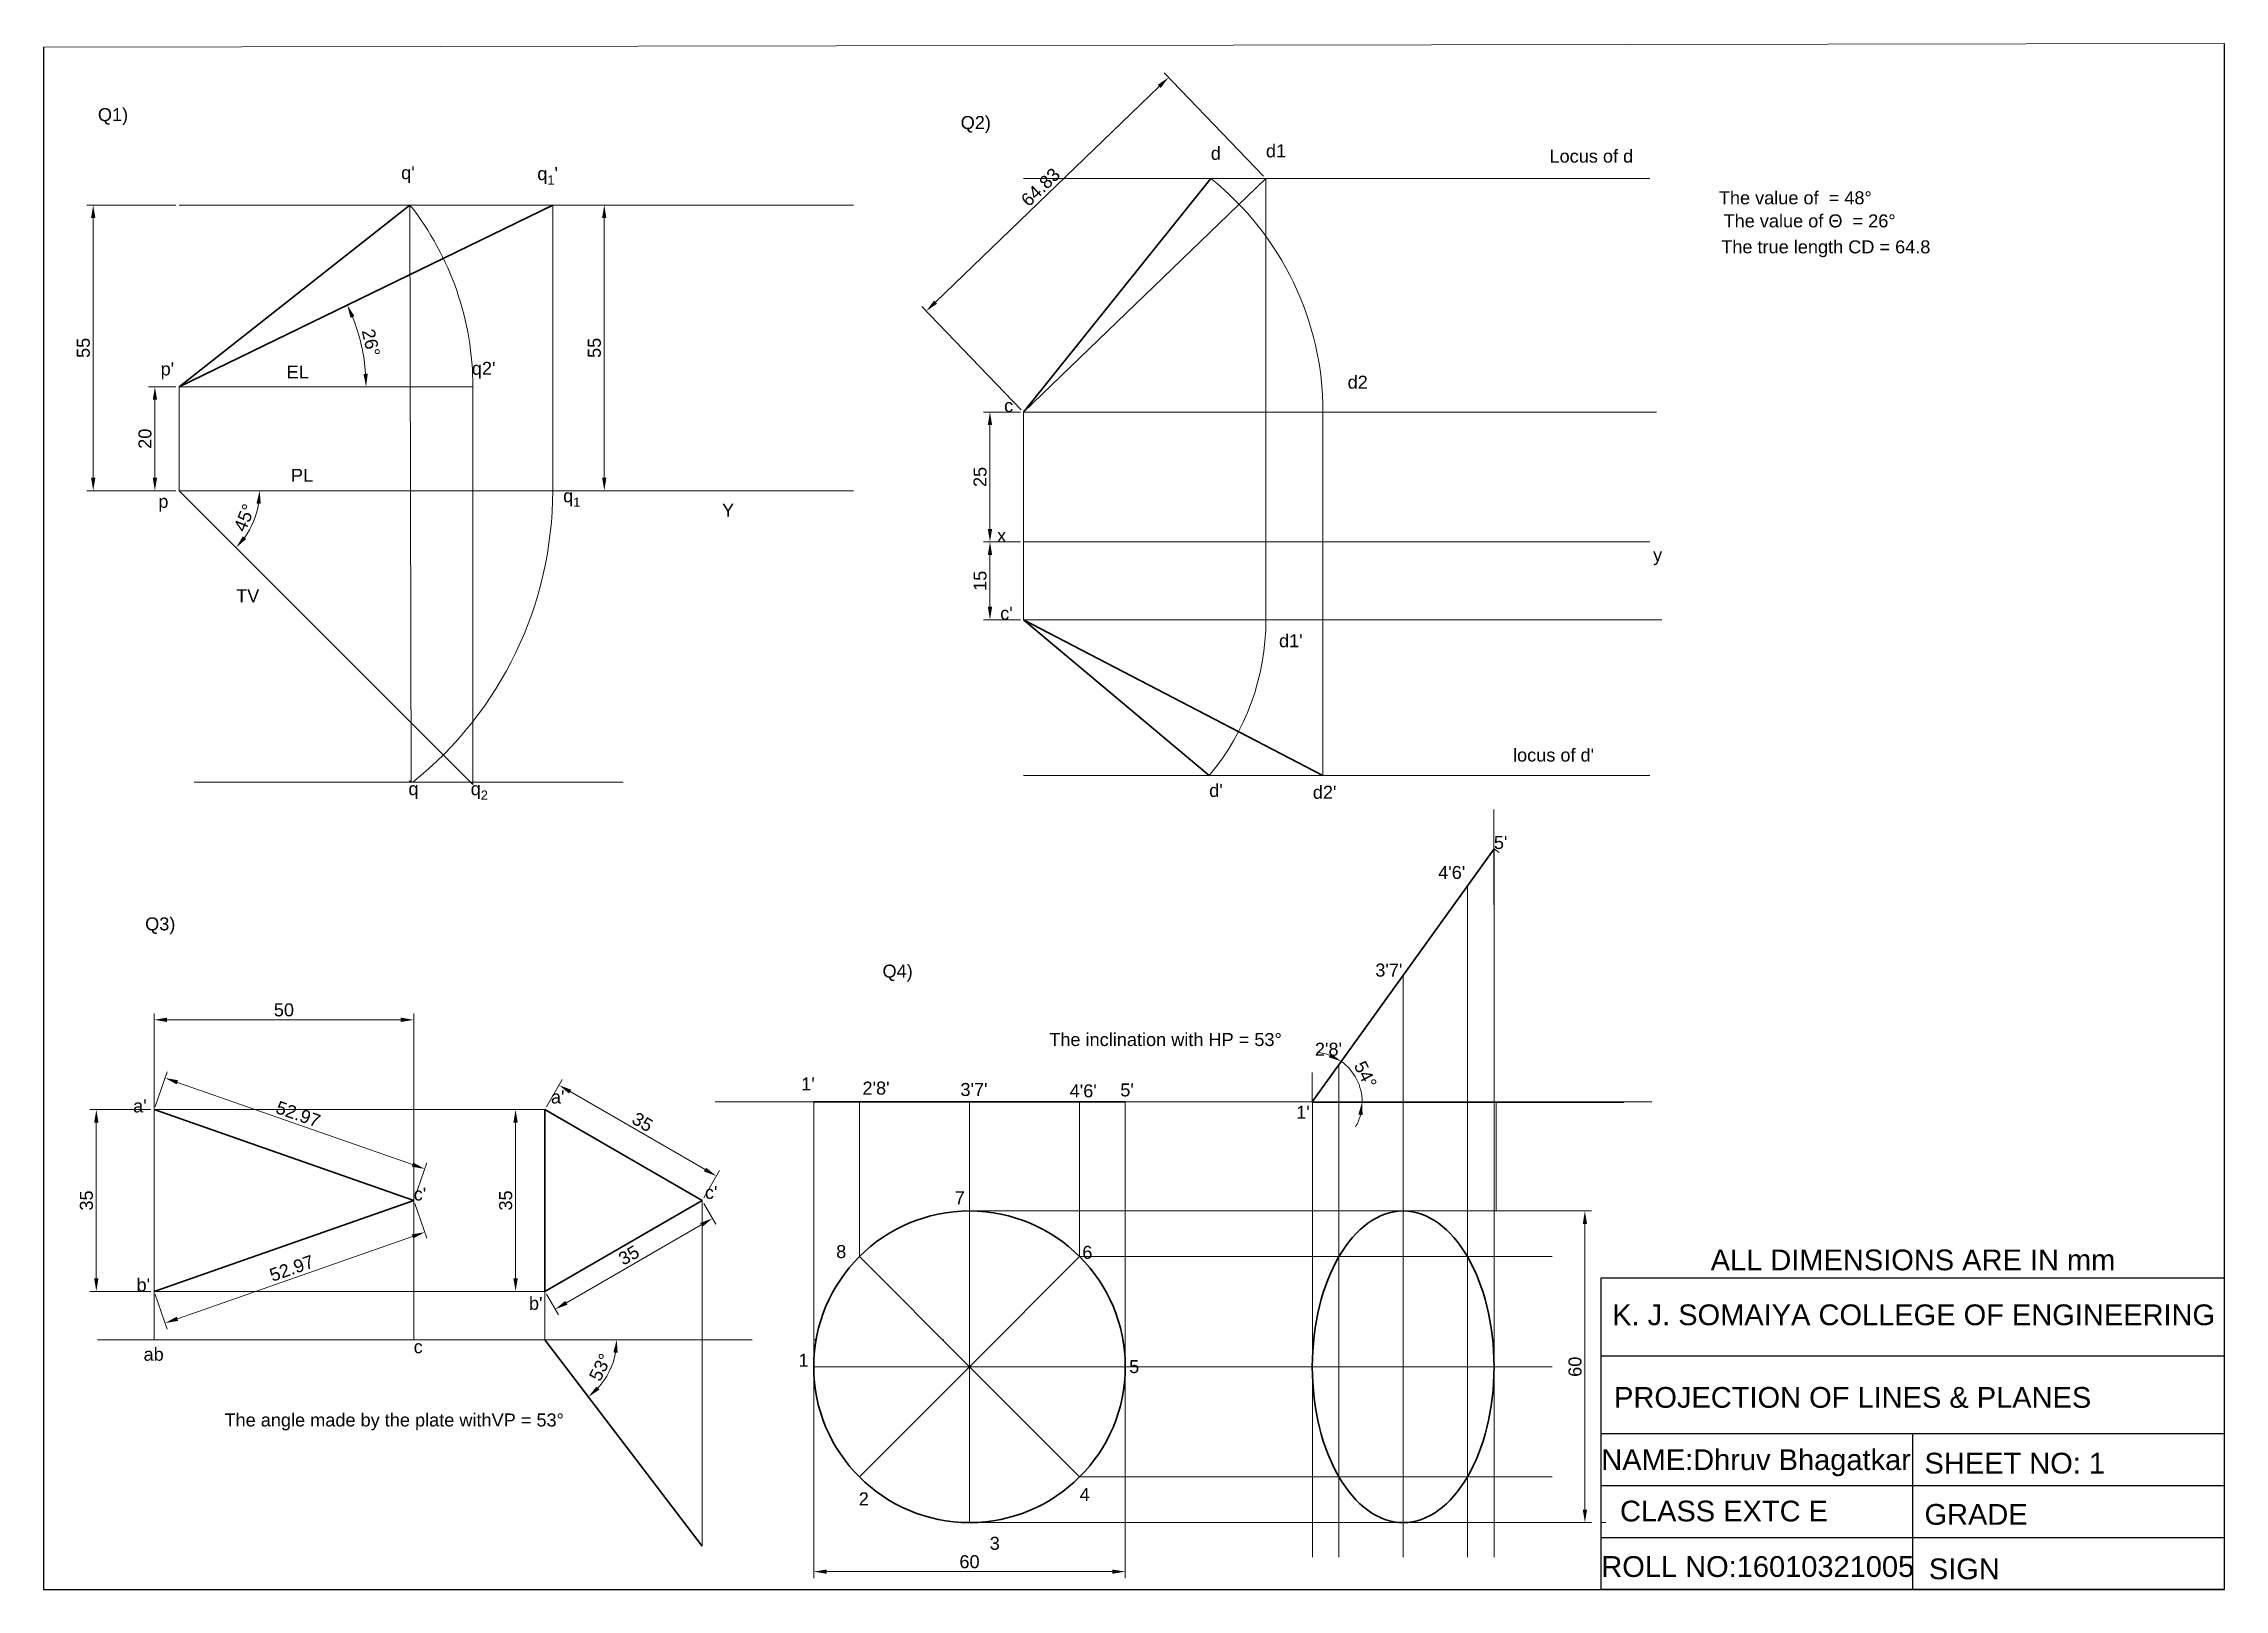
# Model space of a CAD drawing. Header units: millimetres. Extents: x 530 to 950, y 0 to 298.
import ezdxf

# ---------------------------------------------------------------- set-up
doc = ezdxf.new("R2010")
doc.units = ezdxf.units.MM
doc.styles.get("Standard").update_dxf_attribs({"font": 'arial.ttf'})
doc.dimstyles.new('ISO-25', dxfattribs={"dimtxt": 2.5, "dimasz": 2.5, "dimexe": 1.25, "dimexo": 0.625, "dimtad": 1, "dimdsep": 46, "dimtxsty": 'Standard', "dimcen": 2.5, "dimclrd": 256, "dimclre": 256, "dimclrt": 256, "dimadec": 0, "dimazin": 0, "dimtfac": 1, "dimtmove": 0, "dimatfit": 3, "dimfxl": 1, "dimlwd": 9, "dimlwe": 9, "dimarcsym": 0})

# ---------------------------------------------------------------- blocks, each defined once
blk = doc.blocks.new('*D1')
at = {"lineweight": 9, "transparency": 16777216}
blk.add_arc((556.12, 211.58), 15.5, 324.254, 350.746, dxfattribs=at)
for points in [[(571, 209.12), (571.83, 209.05), (571.62, 211.58)], [(569.02, 202.26), (568.38, 202.8), (567.08, 200.62)]]:
    blk.add_solid(points, dxfattribs=at)
at = {"layer": 'Defpoints', "color": 0, "lineweight": 9, "transparency": 16777216}
for p in [(556.12, 211.58), (556.12, 211.58), (685.96, 211.58), (569.54, 203.83), (612.69, 155.01)]:
    blk.add_point(p, dxfattribs=at)
at = {"lineweight": 9, "transparency": 16777216, "insert": (568.69, 206.37), "char_height": 2.5, "attachment_point": 5, "rotation": 67.5}
blk.add_mtext('45°', dxfattribs=at)
blk = doc.blocks.new('*D2')
at = {"lineweight": 9, "transparency": 16777216}
blk.add_arc((556.12, 231.58), 35.99, 3.9806, 21.9639, dxfattribs=at)
for points in [[(589.12, 244.87), (589.88, 245.21), (588.49, 247.32)], [(592.44, 234.09), (591.61, 234.06), (592.11, 231.58)]]:
    blk.add_solid(points, dxfattribs=at)
at = {"layer": 'Defpoints', "color": 0, "lineweight": 9, "transparency": 16777216}
for p in [(628.06, 266.58), (591.7, 236.99), (556.12, 231.58), (556.12, 231.58), (612.69, 231.58)]:
    blk.add_point(p, dxfattribs=at)
at = {"lineweight": 9, "transparency": 16777216, "insert": (593.05, 240.08), "char_height": 2.5, "attachment_point": 5, "rotation": 282.9722}
blk.add_mtext('26°', dxfattribs=at)
blk = doc.blocks.new('*D3')
at = {"lineweight": 9, "transparency": 16777216}
for p, q in [((628.68, 266.58), (639.24, 266.58)), ((637.99, 264.08), (637.99, 214.08)), ((628.68, 211.58), (639.24, 211.58))]:
    blk.add_line(p, q, dxfattribs=at)
for points in [[(637.57, 264.08), (638.4, 264.08), (637.99, 266.58)], [(637.57, 214.08), (638.4, 214.08), (637.99, 211.58)]]:
    blk.add_solid(points, dxfattribs=at)
at = {"layer": 'Defpoints', "color": 0, "lineweight": 9, "transparency": 16777216}
for p in [(628.06, 266.58), (628.06, 211.58), (637.99, 211.58)]:
    blk.add_point(p, dxfattribs=at)
at = {"lineweight": 9, "transparency": 16777216, "insert": (636.09, 239.08), "char_height": 2.5, "attachment_point": 5, "rotation": 90}
blk.add_mtext('55', dxfattribs=at)
blk = doc.blocks.new('*D4')
at = {"lineweight": 9, "transparency": 16777216}
blk.add_arc((626.53, 48.08), 13.85, 317.6732, 349.6434, dxfattribs=at)
for points in [[(639.74, 45.63), (640.57, 45.56), (640.38, 48.08)], [(637.05, 38.45), (636.49, 39.07), (634.93, 37.07)]]:
    blk.add_solid(points, dxfattribs=at)
at = {"layer": 'Defpoints', "color": 0, "lineweight": 9, "transparency": 16777216}
for p in [(540.42, 48.08), (626.53, 48.08), (666.47, 48.08), (637.86, 40.12), (656.84, 8.32)]:
    blk.add_point(p, dxfattribs=at)
at = {"lineweight": 9, "transparency": 16777216, "insert": (637.24, 42.78), "char_height": 2.5, "attachment_point": 5, "rotation": 63.6583}
blk.add_mtext('53°', dxfattribs=at)
blk = doc.blocks.new('*D5')
at = {"lineweight": 9, "transparency": 16777216}
for start, end in [(69.2512, 84.1877), (360, 54.3147), (330.127, 345.0635)]:
    blk.add_arc((774.33, 93.85), 9.62, start, end, dxfattribs=at)
for points in [[(777.94, 103.21), (777.54, 102.48), (779.94, 101.67)], [(783.21, 91.43), (784.04, 91.32), (783.95, 93.85)]]:
    blk.add_solid(points, dxfattribs=at)
at = {"layer": 'Defpoints', "color": 0, "lineweight": 9, "transparency": 16777216}
for p in [(809.36, 142.62), (783.47, 96.84), (774.35, 93.85), (774.36, 93.89), (834.35, 93.85)]:
    blk.add_point(p, dxfattribs=at)
at = {"lineweight": 9, "transparency": 16777216, "insert": (784.58, 99.11), "char_height": 2.5, "attachment_point": 5, "rotation": 297.1573}
blk.add_mtext('54°', dxfattribs=at)
blk = doc.blocks.new('*D6')
at = {"lineweight": 9, "transparency": 16777216}
for p, q in [((764.98, 272.17), (745.8, 292.06)), ((744.87, 289.43), (701.8, 247.9)), ((718.31, 227.17), (699.13, 247.06))]:
    blk.add_line(p, q, dxfattribs=at)
for points in [[(744.58, 289.73), (745.16, 289.13), (746.67, 291.16)], [(701.51, 248.2), (702.09, 247.6), (700, 246.16)]]:
    blk.add_solid(points, dxfattribs=at)
at = {"layer": 'Defpoints', "color": 0, "lineweight": 9, "transparency": 16777216}
for p in [(765.42, 271.72), (700, 246.16), (718.75, 226.72)]:
    blk.add_point(p, dxfattribs=at)
at = {"lineweight": 9, "transparency": 16777216, "insert": (722.01, 270.03), "char_height": 2.5, "attachment_point": 5, "rotation": 43.9553}
blk.add_mtext('64.83', dxfattribs=at)
blk = doc.blocks.new('*D7')
at = {"lineweight": 9, "transparency": 16777216}
for p, q in [((550.66, 92.39), (538.91, 92.39)), ((540.16, 59.89), (540.16, 89.89)), ((550.66, 57.39), (538.91, 57.39))]:
    blk.add_line(p, q, dxfattribs=at)
for points in [[(539.75, 89.89), (540.58, 89.89), (540.16, 92.39)], [(539.75, 59.89), (540.58, 59.89), (540.16, 57.39)]]:
    blk.add_solid(points, dxfattribs=at)
at = {"layer": 'Defpoints', "color": 0, "lineweight": 9, "transparency": 16777216}
for p in [(540.16, 92.39), (551.29, 92.39), (551.29, 57.39)]:
    blk.add_point(p, dxfattribs=at)
at = {"lineweight": 9, "transparency": 16777216, "insert": (538.26, 74.89), "char_height": 2.5, "attachment_point": 5, "rotation": 90}
blk.add_mtext('35', dxfattribs=at)
blk = doc.blocks.new('*D8')
at = {"lineweight": 9, "transparency": 16777216}
for p, q in [((657.16, 74.34), (659.46, 70.36)), ((630.69, 55.19), (656.67, 70.19)), ((626.85, 56.84), (629.15, 52.86))]:
    blk.add_line(p, q, dxfattribs=at)
for points in [[(656.46, 70.55), (656.88, 69.83), (658.83, 71.44)], [(630.48, 55.55), (630.9, 54.83), (628.52, 53.94)]]:
    blk.add_solid(points, dxfattribs=at)
at = {"layer": 'Defpoints', "color": 0, "lineweight": 9, "transparency": 16777216}
for p in [(656.84, 74.89), (658.83, 71.44), (626.53, 57.39)]:
    blk.add_point(p, dxfattribs=at)
at = {"lineweight": 9, "transparency": 16777216, "insert": (642.73, 64.34), "char_height": 2.5, "attachment_point": 5, "rotation": 30}
blk.add_mtext('35', dxfattribs=at)
blk = doc.blocks.new('*D9')
at = {"lineweight": 9, "transparency": 16777216}
for p, q in [((626.85, 92.93), (629.88, 98.18)), ((631.42, 95.85), (657.4, 80.85)), ((657.16, 75.43), (660.19, 80.68))]:
    blk.add_line(p, q, dxfattribs=at)
for points in [[(631.63, 96.21), (631.21, 95.49), (629.26, 97.1)], [(657.61, 81.21), (657.19, 80.49), (659.57, 79.6)]]:
    blk.add_solid(points, dxfattribs=at)
at = {"layer": 'Defpoints', "color": 0, "lineweight": 9, "transparency": 16777216}
for p in [(626.53, 92.39), (659.57, 79.6), (656.84, 74.89)]:
    blk.add_point(p, dxfattribs=at)
at = {"lineweight": 9, "transparency": 16777216, "insert": (645.36, 90), "char_height": 2.5, "attachment_point": 5, "rotation": 330}
blk.add_mtext('35', dxfattribs=at)
blk = doc.blocks.new('*D10')
at = {"lineweight": 9, "transparency": 16777216}
for p, q in [((625.91, 92.39), (619.66, 92.39)), ((620.91, 89.89), (620.91, 59.89)), ((625.91, 57.39), (619.66, 57.39))]:
    blk.add_line(p, q, dxfattribs=at)
for points in [[(620.49, 89.89), (621.33, 89.89), (620.91, 92.39)], [(620.49, 59.89), (621.33, 59.89), (620.91, 57.39)]]:
    blk.add_solid(points, dxfattribs=at)
at = {"layer": 'Defpoints', "color": 0, "lineweight": 9, "transparency": 16777216}
for p in [(626.53, 92.39), (620.91, 57.39), (626.53, 57.39)]:
    blk.add_point(p, dxfattribs=at)
at = {"lineweight": 9, "transparency": 16777216, "insert": (619.01, 74.89), "char_height": 2.5, "attachment_point": 5, "rotation": 90}
blk.add_mtext('35', dxfattribs=at)
blk = doc.blocks.new('*D11')
at = {"lineweight": 9, "transparency": 16777216}
for p, q in [((551.49, 92.98), (553.83, 99.65)), ((555.77, 97.64), (601.06, 81.79)), ((601.49, 75.48), (603.83, 82.15))]:
    blk.add_line(p, q, dxfattribs=at)
for points in [[(555.91, 98.04), (555.64, 97.25), (553.42, 98.47)], [(601.19, 82.19), (600.92, 81.4), (603.42, 80.97)]]:
    blk.add_solid(points, dxfattribs=at)
at = {"layer": 'Defpoints', "color": 0, "lineweight": 9, "transparency": 16777216}
for p in [(551.29, 92.39), (603.42, 80.97), (601.29, 74.89)]:
    blk.add_point(p, dxfattribs=at)
at = {"lineweight": 9, "transparency": 16777216, "insert": (579.04, 91.51), "char_height": 2.5, "attachment_point": 5, "rotation": 340.71}
blk.add_mtext('52.97', dxfattribs=at)
blk = doc.blocks.new('*D12')
at = {"lineweight": 9, "transparency": 16777216}
for p, q in [((601.49, 74.3), (603.83, 67.61)), ((555.78, 52.11), (601.06, 67.96)), ((551.49, 56.8), (553.83, 50.11))]:
    blk.add_line(p, q, dxfattribs=at)
for points in [[(600.92, 68.35), (601.2, 67.57), (603.42, 68.79)], [(555.64, 52.51), (555.92, 51.72), (553.42, 51.29)]]:
    blk.add_solid(points, dxfattribs=at)
at = {"layer": 'Defpoints', "color": 0, "lineweight": 9, "transparency": 16777216}
for p in [(601.29, 74.89), (603.42, 68.79), (551.29, 57.39)]:
    blk.add_point(p, dxfattribs=at)
at = {"lineweight": 9, "transparency": 16777216, "insert": (577.79, 61.83), "char_height": 2.5, "attachment_point": 5, "rotation": 19.29}
blk.add_mtext('52.97', dxfattribs=at)
blk = doc.blocks.new('*D13')
at = {"lineweight": 9, "transparency": 16777216}
for p, q in [((555.5, 231.58), (550.19, 231.58)), ((551.44, 229.08), (551.44, 214.08)), ((555.5, 211.58), (550.19, 211.58))]:
    blk.add_line(p, q, dxfattribs=at)
for points in [[(551.03, 229.08), (551.86, 229.08), (551.44, 231.58)], [(551.03, 214.08), (551.86, 214.08), (551.44, 211.58)]]:
    blk.add_solid(points, dxfattribs=at)
at = {"layer": 'Defpoints', "color": 0, "lineweight": 9, "transparency": 16777216}
for p in [(556.12, 231.58), (551.44, 211.58), (556.12, 211.58)]:
    blk.add_point(p, dxfattribs=at)
at = {"lineweight": 9, "transparency": 16777216, "insert": (549.54, 221.58), "char_height": 2.5, "attachment_point": 5, "rotation": 90}
blk.add_mtext('20', dxfattribs=at)
blk = doc.blocks.new('*D14')
at = {"lineweight": 9, "transparency": 16777216}
for p, q in [((555.5, 266.58), (538.31, 266.58)), ((539.56, 214.08), (539.56, 264.08)), ((555.5, 211.58), (538.31, 211.58))]:
    blk.add_line(p, q, dxfattribs=at)
for points in [[(539.15, 264.08), (539.98, 264.08), (539.56, 266.58)], [(539.15, 214.08), (539.98, 214.08), (539.56, 211.58)]]:
    blk.add_solid(points, dxfattribs=at)
at = {"layer": 'Defpoints', "color": 0, "lineweight": 9, "transparency": 16777216}
for p in [(539.56, 266.58), (556.12, 266.58), (556.12, 211.58)]:
    blk.add_point(p, dxfattribs=at)
at = {"lineweight": 9, "transparency": 16777216, "insert": (537.67, 239.08), "char_height": 2.5, "attachment_point": 5, "rotation": 90}
blk.add_mtext('55', dxfattribs=at)
blk = doc.blocks.new('*D15')
at = {"lineweight": 9, "transparency": 16777216}
for p, q in [((718.12, 201.72), (711.02, 201.72)), ((712.27, 189.22), (712.27, 199.22)), ((718.12, 186.72), (711.02, 186.72))]:
    blk.add_line(p, q, dxfattribs=at)
for points in [[(711.85, 199.22), (712.69, 199.22), (712.27, 201.72)], [(711.85, 189.22), (712.69, 189.22), (712.27, 186.72)]]:
    blk.add_solid(points, dxfattribs=at)
at = {"layer": 'Defpoints', "color": 0, "lineweight": 9, "transparency": 16777216}
for p in [(712.27, 201.72), (718.75, 201.72), (718.75, 186.72)]:
    blk.add_point(p, dxfattribs=at)
at = {"lineweight": 9, "transparency": 16777216, "insert": (710.37, 194.22), "char_height": 2.5, "attachment_point": 5, "rotation": 90}
blk.add_mtext('15', dxfattribs=at)
blk = doc.blocks.new('*D16')
at = {"lineweight": 9, "transparency": 16777216}
for p, q in [((718.12, 226.72), (711.02, 226.72)), ((712.27, 204.22), (712.27, 224.22)), ((718.12, 201.72), (711.02, 201.72))]:
    blk.add_line(p, q, dxfattribs=at)
for points in [[(711.85, 224.22), (712.69, 224.22), (712.27, 226.72)], [(711.85, 204.22), (712.69, 204.22), (712.27, 201.72)]]:
    blk.add_solid(points, dxfattribs=at)
at = {"layer": 'Defpoints', "color": 0, "lineweight": 9, "transparency": 16777216}
for p in [(712.27, 226.72), (718.75, 226.72), (718.75, 201.72)]:
    blk.add_point(p, dxfattribs=at)
at = {"lineweight": 9, "transparency": 16777216, "insert": (710.37, 214.22), "char_height": 2.5, "attachment_point": 5, "rotation": 90}
blk.add_mtext('25', dxfattribs=at)
blk = doc.blocks.new('*D17')
at = {"lineweight": 9, "transparency": 16777216}
for p, q in [((792.48, 72.87), (828.1, 72.87)), ((826.85, 70.37), (826.85, 15.37)), ((792.48, 12.87), (828.1, 12.87))]:
    blk.add_line(p, q, dxfattribs=at)
for points in [[(826.44, 70.37), (827.27, 70.37), (826.85, 72.87)], [(826.44, 15.37), (827.27, 15.37), (826.85, 12.87)]]:
    blk.add_solid(points, dxfattribs=at)
at = {"layer": 'Defpoints', "color": 0, "lineweight": 9, "transparency": 16777216}
for p in [(791.86, 72.87), (791.86, 12.87), (826.85, 12.87)]:
    blk.add_point(p, dxfattribs=at)
at = {"lineweight": 9, "transparency": 16777216, "insert": (824.95, 42.87), "char_height": 2.5, "attachment_point": 5, "rotation": 90}
blk.add_mtext('60', dxfattribs=at)
blk = doc.blocks.new('*D18')
at = {"lineweight": 9, "transparency": 16777216}
for p, q in [((678.33, 42.24), (678.33, 2.17)), ((738.33, 42.24), (738.33, 2.17)), ((680.83, 3.42), (735.83, 3.42))]:
    blk.add_line(p, q, dxfattribs=at)
for points in [[(680.83, 3.83), (680.83, 3), (678.33, 3.42)], [(735.83, 3.83), (735.83, 3), (738.33, 3.42)]]:
    blk.add_solid(points, dxfattribs=at)
at = {"layer": 'Defpoints', "color": 0, "lineweight": 9, "transparency": 16777216}
for p in [(678.33, 42.87), (738.33, 42.87), (738.33, 3.42)]:
    blk.add_point(p, dxfattribs=at)
at = {"lineweight": 9, "transparency": 16777216, "insert": (708.33, 5.32), "char_height": 2.5, "attachment_point": 5}
blk.add_mtext('60', dxfattribs=at)
blk = doc.blocks.new('*D19')
at = {"lineweight": 9, "transparency": 16777216}
for p, q in [((551.29, 48.71), (551.29, 110.93)), ((553.79, 109.68), (598.79, 109.68)), ((601.29, 48.71), (601.29, 110.93))]:
    blk.add_line(p, q, dxfattribs=at)
for points in [[(553.79, 110.1), (553.79, 109.27), (551.29, 109.68)], [(598.79, 110.1), (598.79, 109.27), (601.29, 109.68)]]:
    blk.add_solid(points, dxfattribs=at)
at = {"layer": 'Defpoints', "color": 0, "lineweight": 9, "transparency": 16777216}
for p in [(601.29, 109.68), (551.29, 48.08), (601.29, 48.08)]:
    blk.add_point(p, dxfattribs=at)
at = {"lineweight": 9, "transparency": 16777216, "insert": (576.29, 111.58), "char_height": 2.5, "attachment_point": 5}
blk.add_mtext('50', dxfattribs=at)

msp = doc.modelspace()

# ---------------------------------------------------------------- linework, layer by layer
at = {"lineweight": 9}
for p, q in [((530.011, 297), (950.011, 297.67)), ((530.011, 0), (530.011, 297)), ((718.747, 271.717), (839.379, 271.717)), ((765.418, 186.717), (765.418, 271.717)), ((556.122, 266.578), (685.959, 266.578)), ((600.563, 266.578), (600.775, 155.432)), ((628.06, 266.578), (628.06, 211.578)), ((556.122, 231.578), (612.691, 231.578)), ((556.122, 211.578), (556.122, 231.578)), ((612.691, 155.009), (612.691, 231.578)), ((718.747, 201.717), (718.747, 226.717)), ((718.747, 226.717), (840.628, 226.717)), ((776.409, 156.717), (776.409, 226.717)), ((556.122, 211.578), (685.959, 211.578)), ((718.747, 201.717), (839.379, 201.717)), ((718.747, 201.717), (718.747, 186.717)), ((718.747, 186.717), (841.697, 186.717)), ((641.633, 155.432), (558.976, 155.432)), ((600.775, 155.432), (641.633, 155.432)), ((718.747, 156.717), (839.379, 156.717)), ((809.318, 131.832), (809.318, 150.154)), ((774.318, 93.879), (809.318, 142.613)), ((810.363, 141.9), (809.356, 142.623)), ((809.356, 142.623), (809.356, 6.208)), ((804.231, 135.486), (804.231, 6.208)), ((791.856, 118.256), (791.856, 6.208)), ((779.482, 101.026), (779.482, 6.208)), ((774.318, 99.547), (774.318, 93.879)), ((659.364, 93.879), (839.733, 93.879)), ((678.331, 42.866), (678.331, 93.879)), ((687.118, 64.079), (687.118, 93.879)), ((708.331, 72.866), (708.331, 93.879)), ((729.545, 64.079), (729.545, 93.879)), ((738.331, 42.866), (738.331, 93.879)), ((774.318, 93.879), (809.318, 93.879)), ((774.405, 93.854), (774.405, 6.208)), ((809.733, 72.866), (809.733, 93.879)), ((551.286, 57.386), (551.286, 92.386)), ((551.286, 57.386), (551.286, 92.386)), ((551.286, 92.386), (626.534, 92.386)), ((601.286, 57.386), (601.286, 74.886)), ((656.845, 74.886), (656.845, 48.085)), ((708.331, 42.866), (708.331, 72.866)), ((708.331, 72.866), (820.52, 72.866)), ((708.331, 42.866), (687.118, 64.079)), ((708.331, 42.866), (729.545, 64.079)), ((729.545, 64.079), (820.52, 64.079)), ((551.286, 48.085), (551.286, 57.386)), ((551.286, 57.386), (601.286, 57.386)), ((601.286, 57.386), (601.286, 48.085)), ((601.286, 57.386), (626.534, 57.386)), ((626.534, 57.386), (626.534, 48.085)), ((540.42, 48.085), (666.467, 48.085)), ((656.845, 48.085), (656.845, 8.32)), ((678.331, 48.085), (678.789, 48.085)), ((703.113, 48.085), (703.411, 48.085)), ((708.331, 42.866), (678.331, 42.866)), ((708.331, 42.866), (687.118, 21.653)), ((708.331, 42.866), (738.331, 42.866)), ((708.331, 42.866), (708.331, 12.866)), ((708.331, 42.866), (729.545, 21.653)), ((738.331, 42.866), (820.52, 42.866)), ((729.545, 21.653), (820.52, 21.653)), ((708.331, 12.866), (820.52, 12.866)), ((830.011, 12.866), (830.878, 12.866))]:
    msp.add_line(p, q, dxfattribs=at)
at = {"lineweight": 30}
for p, q in [((718.747, 226.717), (765.418, 271.717)), ((718.747, 226.717), (754.802, 271.717)), ((556.122, 231.578), (600.563, 266.578)), ((556.122, 231.578), (628.06, 266.578)), ((556.122, 211.578), (612.691, 155.009)), ((718.747, 186.717), (754.499, 156.717)), ((718.747, 186.717), (776.409, 156.717)), ((774.356, 93.889), (809.356, 142.623)), ((678.331, 93.879), (738.331, 93.879)), ((774.348, 93.854), (834.348, 93.854)), ((551.286, 92.386), (601.286, 74.886)), ((626.534, 92.386), (626.534, 57.386)), ((656.845, 74.886), (626.534, 92.386)), ((601.286, 74.886), (551.286, 57.386)), ((626.534, 57.386), (656.845, 74.886)), ((626.534, 48.085), (656.845, 8.32))]:
    msp.add_line(p, q, dxfattribs=at)
for p, q in [((830.011, 0), (830.011, 60)), ((830.011, 60), (950.011, 60)), ((830.011, 45), (950.011, 45)), ((830.011, 30), (950.011, 30)), ((890.011, 0), (890.011, 30)), ((830.011, 20), (950.011, 20)), ((830.011, 10), (950.011, 10)), ((950.011, 0), (830.011, 0))]:
    msp.add_line(p, q)
msp.add_lwpolyline([(530.011, 297), (530.011, 0), (950.011, 0), (950.011, 297.67)])
msp.add_circle((708.331, 42.866), 30, dxfattribs=at)
at = {"lineweight": 9}
for centre, radius, start, end in [((718.747, 226.717), 57.663, 0, 51.29712), ((556.122, 231.578), 56.569, 0, 38.22261), ((556.122, 211.578), 71.937, 308.69544, 0), ((718.747, 186.717), 46.672, 320, 0), ((556.122, 211.578), 71.432, 308.18655, 308.68936)]:
    msp.add_arc(centre, radius, start, end, dxfattribs=at)
at = {"lineweight": 30}
msp.add_ellipse((791.856, 42.866), major_axis=(0, 30), ratio=0.5833333, dxfattribs=at)

# ---------------------------------------------------------------- texts
at = {"lineweight": 9}
for s, p in [('Q1)', (540.464, 282.74)), ('Q2)', (706.628, 281.216)), ('d', (754.802, 275.296)), ('d1', (765.418, 275.768)), ('Locus of d', (820.031, 274.75)), ('The value of  = 48%%D ', (852.647, 266.727)), ('The value of Θ  = 26%%D ', (853.553, 262.284)), ('The true length CD = 64.8', (853.108, 257.283)), ('d2', (781.157, 231.225)), ('c', (714.994, 226.717)), ('x', (713.644, 201.717)), ('y', (839.986, 197.982)), ("c'", (714.244, 186.717)), ("d1'", (767.937, 181.429)), ("d'", (754.499, 152.603)), ("d2'", (774.45, 152.25)), ("5'", (809.318, 142.57)), ("4'6'", (798.592, 136.807)), ('Q3)', (549.567, 126.907)), ('Q4)', (691.576, 117.812)), ("3'7'", (786.489, 118.014)), ('The inclination with HP = 53%%D ', (723.692, 104.631)), ("2'8'", (774.851, 102.769)), ("1'", (675.927, 96.081)), ("2'8'", (687.719, 95.281)), ("3'7'", (706.584, 95.014)), ("4'6'", (727.622, 94.752)), ("5'", (737.37, 94.927)), ("a'", (547.249, 91.847)), ("a'", (627.72, 93.571)), ("1'", (771.256, 90.618)), ("c'", (601.286, 74.886)), ("c'", (657.376, 75.193)), ('7', (705.506, 74.181)), ('6', (730.055, 63.655)), ("b'", (547.907, 57.386)), ("b'", (623.485, 53.832)), ('ab', (549.26, 44.03)), ('c', (601.286, 45.473)), ('1', (675.409, 42.866)), ('5', (739.07, 41.654)), ('The angle made by the plate withVP = 53%%D ', (564.848, 31.37)), ('2', (686.996, 16.172)), ('4', (729.545, 17.043)), ('3', (712.222, 7.621))]:
    msp.add_text(s, height=2.5, dxfattribs=at).set_placement(p)
for s, p in [('ALL DIMENSIONS ARE IN mm', (851.074, 61.445)), ('K. J. SOMAIYA COLLEGE OF ENGINEERING', (832.098, 50.872)), ('PROJECTION OF LINES & PLANES', (832.471, 34.972)), ('NAME:Dhruv Bhagatkar', (830.011, 22.977)), ('SHEET NO: 1', (892.256, 22.308)), ('CLASS EXTC E', (833.611, 13.084)), ('GRADE', (892.256, 12.44)), ('ROLL NO:16010321005', (830.011, 2.399)), ('SIGN', (893.092, 1.955))]:
    msp.add_text(s, height=4).set_placement(p)
at = {"lineweight": 9, "char_height": 2.5, "attachment_point": 1}
for s, width, heights, insert in [("q'", 6.75001, [0], (598.875, 274.061)), ("\\A1;q{\\H0.7x;\\S^ 1;}'", 2.5, [0], (625.097, 273.884)), ('EL', 9.62997, [0], (576.815, 235.683)), ("q2'", 9.00039, [0], (612.486, 236.388)), ('PL', 12.95064, [0], (577.645, 215.783)), ('\\pxt0,1;p ', 5.95372, [4.6], (552.105, 210.769)), ('\\A1;q{\\H0.7x;\\S^ 1;}', 12.50632, [0], (630.066, 211.841)), ('Y', 14.11289, [0], (660.662, 209.078)), ('TV', 9.16895, [0], (567.088, 192.582)), ("locus of d'", 45.52443, [0], (813.008, 161.919)), ('q', 13.63543, [0], (600.283, 155.432)), ('\\A1;q{\\H0.7x;\\S^ 2;}', 3.48571, [0], (612.268, 155.432)), ('8', 9.39251, [0], (682.654, 66.3))]:
    msp.add_mtext_dynamic_manual_height_columns(s, width=width, gutter_width=12.5, heights=heights, dxfattribs=dict(at, insert=insert))
at = {"lineweight": 9, "insert": (552.545, 236.268), "char_height": 2.5, "attachment_point": 1}
msp.add_mtext("p'", dxfattribs=at)

# ---------------------------------------------------------------- dimensions: what is measured, and where the dimension line sits
at = {"lineweight": 9}
for p1, p2, distance, picture, middle in [((765.418, 271.717), (718.747, 226.717), -27.011, '*D6', (722.014, 270.032)), ((551.286, 92.386), (601.286, 74.886), 6.445, '*D11', (579.043, 91.514)), ((626.534, 92.386), (656.845, 74.886), 5.444, '*D9', (645.362, 89.998)), ((626.534, 92.386), (626.534, 57.386), -5.623, '*D10', (619.008, 74.886)), ((551.286, 57.386), (601.286, 74.886), -6.462, '*D12', (577.793, 61.831)), ((626.534, 57.386), (656.845, 74.886), -3.977, '*D8', (642.727, 64.339))]:
    dim = msp.add_aligned_dim(p1=p1, p2=p2, distance=distance, dimstyle='ISO-25', dxfattribs=at)
    dim.commit()
    dim.dimension.update_dxf_attribs({"geometry": picture, "text_midpoint": middle})
for base, p1, p2, picture, middle in [((539.565, 266.578), (556.122, 211.578), (556.122, 266.578), '*D14', (537.668, 239.078)), ((637.987, 211.578), (628.06, 266.578), (628.06, 211.578), '*D3', (636.09, 239.078)), ((551.445, 211.578), (556.122, 231.578), (556.122, 211.578), '*D13', (549.544, 221.578)), ((712.271, 226.717), (718.747, 201.717), (718.747, 226.717), '*D16', (710.369, 214.217)), ((712.271, 201.717), (718.747, 186.717), (718.747, 201.717), '*D15', (710.369, 194.217)), ((540.164, 92.386), (551.286, 57.386), (551.286, 92.386), '*D7', (538.262, 74.886)), ((826.853, 12.866), (791.856, 72.866), (791.856, 12.866), '*D17', (824.952, 42.866))]:
    dim = msp.add_linear_dim(base=base, p1=p1, p2=p2, angle=90, dimstyle='ISO-25', dxfattribs=at)
    dim.commit()
    dim.dimension.update_dxf_attribs({"geometry": picture, "text_midpoint": middle})
for base, line1, line2, picture, middle in [((591.705, 236.99), ((556.122, 231.578), (612.691, 231.578)), ((556.122, 231.578), (628.06, 266.578)), '*D2', (593.049, 240.084)), ((569.542, 203.83), ((556.122, 211.578), (612.691, 155.009)), ((556.122, 211.578), (685.959, 211.578)), '*D1', (568.687, 206.374)), ((783.472, 96.842), ((774.348, 93.854), (834.348, 93.854)), ((774.356, 93.889), (809.356, 142.623)), '*D5', (784.575, 99.109)), ((637.862, 40.117), ((626.534, 48.085), (656.845, 8.32)), ((540.42, 48.085), (666.467, 48.085)), '*D4', (637.24, 42.783))]:
    dim = msp.add_angular_dim_2l(base=base, line1=line1, line2=line2, dimstyle='ISO-25', dxfattribs=at)
    dim.commit()
    dim.dimension.update_dxf_attribs({"geometry": picture, "text_midpoint": middle})
for base, p1, p2, picture, middle in [((601.286, 109.682), (551.286, 48.085), (601.286, 48.085), '*D19', (576.286, 111.584)), ((738.331, 3.418), (678.331, 42.866), (738.331, 42.866), '*D18', (708.331, 5.319))]:
    dim = msp.add_linear_dim(base=base, p1=p1, p2=p2, dimstyle='ISO-25', dxfattribs=at)
    dim.commit()
    dim.dimension.update_dxf_attribs({"geometry": picture, "text_midpoint": middle})

doc.saveas('drawing.dxf')
